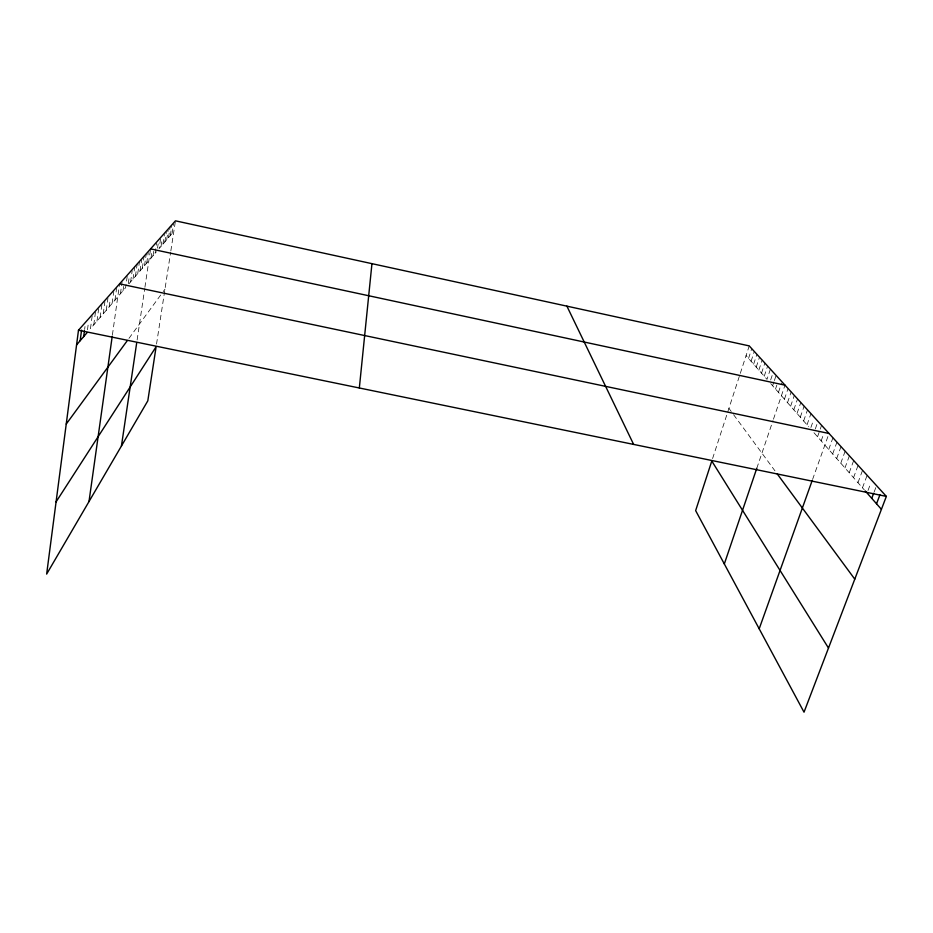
<?xml version="1.0" encoding="UTF-8"?>
<svg xmlns="http://www.w3.org/2000/svg" width="933" height="933" viewBox="0 0 933 933"><rect width="100%" height="100%" fill="white"/><g stroke="black" fill="none" stroke-linecap="round" stroke-linejoin="round"><path stroke-width="0.7" stroke-dasharray="4.67 3.5" d="M84.623 329.419L85.008 326.538M87.48 329.769L88.437 322.631M92.169 315.984L90.466 328.696L125.593 287.714L127.203 276.46M93.755 324.859L95.446 312.275M96.974 321.104L98.665 308.636M100.123 317.43L102 303.703M103.213 313.826L104.893 301.581M106.245 310.292L107.913 298.163M109.208 306.829L110.316 298.828M112.112 303.447L113.779 291.539M114.969 300.123L116.613 288.32M112.403 334.959L119.587 283.865M120.427 293.755L122.036 282.302M123.028 290.711L123.634 286.454M128.311 283.387L129.314 276.401M130.585 281.906L132.171 270.827M133.011 279.072L134.795 266.71M135.402 276.285L137.174 264.027M137.746 273.556L139.507 261.392M140.043 270.873L141.606 260.144M142.306 268.238L144.055 256.26M144.522 265.637L146.271 253.764M146.714 263.094L148.254 252.621M137.128 339.95L144.72 288.6M144.918 287.271L150.4 250.196M150.971 258.114L151.927 251.677M153.059 255.7L153.7 251.374M155.1 253.309L156.592 243.315M157.537 248.131L158.167 243.875M160.569 238.813L159.088 248.656L173.83 231.454M161.036 246.382L161.876 240.796M162.948 244.154L164.418 234.451M164.838 241.95L166.296 232.317M166.692 239.793L168.138 230.229M168.523 237.658L170.168 226.801M170.319 235.559L171.754 226.136M172.092 233.495L173.526 224.13M156.534 344.044L170.634 252.283M170.844 250.907L175.462 220.829M712.59 458.546L739.892 374.611M740.301 373.352L749.234 345.898M748.558 358.412L751.741 348.65M751.077 361.269L754.296 351.449M753.631 364.173L756.885 354.295M756.231 367.124L759.509 357.176M758.856 370.109L762.168 360.091M761.538 373.142L764.873 363.065M764.244 376.232L767.614 366.074M770.401 369.141L766.996 379.358L746.073 355.59M770.658 379.964L772.372 374.821M772.629 385.761L773.935 381.877M774.367 380.582L776.116 375.404M775.521 389.026L776.839 385.119M778.449 392.361L781.551 383.171M756.791 468.296L772.99 420.573M773.457 419.197L785.003 385.166M784.443 399.172L788.07 388.525M787.51 402.659L791.172 391.942M790.636 406.205L794.333 395.405M793.796 409.809L797.552 398.927M797.027 413.471L800.817 402.52M800.304 417.191L804.129 406.158M803.64 420.97L807.511 409.867M807.022 424.818L810.94 413.634M810.905 427.477L813.553 419.967M815.314 428.935L817.086 423.885M817.541 436.772L819.792 430.416M820.247 429.133L821.588 425.32M821.168 440.889L823.442 434.486M812.573 479.457L829.005 433.472M828.726 449.484L832.936 437.775M832.679 453.963L836.936 442.16M836.691 458.523L841.006 446.627M840.785 463.176L845.146 451.187M844.96 467.911L849.38 455.829M849.205 472.739L853.683 460.552M853.543 477.661L858.08 465.38M857.963 482.688L862.558 470.302M862.465 487.807L867.13 475.317M868.005 490.501L870.851 482.944M874.151 491.994L876.064 486.921M128.952 338.387L160.756 294.933M163.182 291.621L164.966 289.183M128.941 283.819L156.441 251.747M770.74 383.603L808.748 426.778M813.973 432.714L864.308 489.895M728.918 408.339L731.239 411.488M733.595 414.695L774.973 470.85"/><path stroke-width="1.4" d="M359.333 387.988L371.952 263.666M828.492 648.05L711.786 461.03L695.645 510.619L804.024 712.171L886.35 496.403L749.234 345.898L175.462 220.829L78.489 330.212L46.65 574.087L147.811 400.828L156.114 346.749L56.073 501.884M80.168 340.708L81.556 330.142M83.667 336.615L84.437 330.865M88.997 501.569L112.228 336.265M121.442 445.986L136.731 342.598M724.323 563.94L756.791 468.296M759.194 628.795L812.107 480.763M871.749 498.35L873.673 493.265M876.53 503.785L879.936 494.817M66.243 424.049L127.378 340.533M76.576 344.895L87.107 332.614M78.489 330.212L886.35 496.403M119.587 283.865L829.005 433.472M150.586 248.889L785.003 385.166M865.229 490.933L881.417 509.336M777.236 473.917L854.78 579.148M566.902 306.152L633.635 444.423"/></g></svg>
